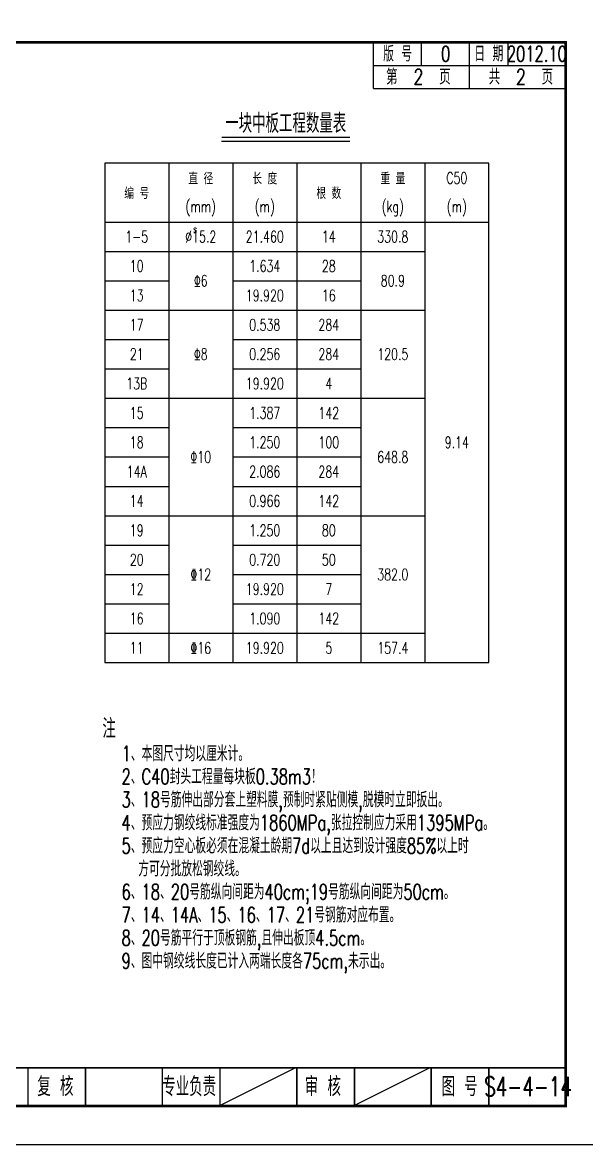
# Model space of a CAD drawing. Header units: millimetres. Extents: x -51 to 12129, y -1309 to -715.
# Drawn here: x 6098.3 to 6245.2, y -1308.7 to -1016.5 of the extents above; entities that cross this region are included whole.
import ezdxf
from ezdxf.enums import TextEntityAlignment as Align

# ---------------------------------------------------------------- set-up
doc = ezdxf.new("R2010")
doc.units = ezdxf.units.MM
doc.header["$LTSCALE"] = 0.25
for name, color, linetype in [('37', 242, 'Continuous'), ('图框', 7, 'Continuous'), ('文字', 7, 'Continuous'), ('标注', 4, 'Continuous'), ('次轮廓线', 7, 'Continuous')]:
    doc.layers.add(name, color=color, linetype=linetype)
doc.styles.get("Standard").update_dxf_attribs({"font": 'simplex1.shx', "width": 0.7, "bigfont": 'hztxt.shx'})
doc.dimstyles.new('比例1：10', dxfattribs={"dimtxt": 3, "dimasz": 2, "dimexe": 1, "dimexo": 2, "dimgap": 0.5, "dimtad": 1, "dimzin": 13, "dimdsep": 46, "dimtxsty": 'Standard', "dimcen": -0.09, "dimclrd": 256, "dimclre": 256, "dimclrt": 7, "dimaunit": 1, "dimadec": 0, "dimazin": 0, "dimtfac": 0.0005, "dimtix": 1, "dimtmove": 2, "dimatfit": 0, "dimldrblk": 'DIM', "dimfxl": 0, "dimtolj": 1, "dimtzin": 13, "dimarcsym": 0})
doc.dimstyles.new('比例1：25', dxfattribs={"dimtxt": 3, "dimasz": 2, "dimexe": 1, "dimexo": 1, "dimgap": 1, "dimtad": 1, "dimdec": 1, "dimlfac": 2.5, "dimzin": 9, "dimdsep": 46, "dimtxsty": 'Standard', "dimcen": -0.09, "dimclrd": 4, "dimclre": 4, "dimclrt": 7, "dimaunit": 1, "dimadec": 0, "dimazin": 0, "dimtfac": 0.0005, "dimtdec": 1, "dimtix": 1, "dimtmove": 2, "dimatfit": 3, "dimfxl": 0, "dimtolj": 1, "dimtzin": 13, "dimarcsym": 0})
doc.dimstyles.new('比例：1：25', dxfattribs={"dimscale": 0, "dimtxt": 3, "dimasz": 2, "dimexe": 1, "dimexo": 1, "dimgap": 0.5, "dimtad": 1, "dimdec": 1, "dimlfac": 2.5, "dimzin": 9, "dimdsep": 46, "dimtxsty": 'Standard', "dimcen": 0.5, "dimclrd": 256, "dimclre": 256, "dimclrt": 256, "dimadec": 1, "dimazin": 2, "dimtfac": 1, "dimtdec": 1, "dimtix": 1, "dimtmove": 2, "dimatfit": 3, "dimfxl": 0, "dimtolj": 1, "dimtzin": 0, "dimlwd": -1, "dimlwe": -1, "dimarcsym": 0})

# ---------------------------------------------------------------- blocks, each defined once
blk = doc.blocks.new('*D1436')
at = {"layer": 'Defpoints', "color": 0}
for p in [(6313.2, -1143.68), (5473.2, -1145.76), (6302.5, -1145.76)]:
    blk.add_point(p, dxfattribs=at)
at = {"layer": '标注'}
for p, q in [((6302.5, -1141.68), (6302.5, -1139.68)), ((6308.5, -1143.68), (6301.5, -1143.68)), ((6302.5, -1143.68), (6302.5, -1145.76)), ((6296.5, -1145.76), (6303.5, -1145.76)), ((6302.5, -1147.76), (6302.5, -1149.76))]:
    blk.add_line(p, q, dxfattribs=at)
for points in [[(6302.16, -1141.68), (6302.83, -1141.68), (6302.5, -1143.68)], [(6302.16, -1147.76), (6302.83, -1147.76), (6302.5, -1145.76)]]:
    blk.add_solid(points, dxfattribs=at)
at = {"layer": '标注', "insert": (6300.5, -1144.72), "char_height": 3, "attachment_point": 5, "rotation": 90}
blk.add_mtext('\\A1;5.2', dxfattribs=at)
blk = doc.blocks.new('*D1437')
at = {"layer": 'Defpoints', "color": 0}
for p in [(6313.2, -1145.76), (5462.5, -1171.28), (5473.2, -1171.28)]:
    blk.add_point(p, dxfattribs=at)
at = {"layer": '标注'}
for p, q in [((5468.5, -1145.76), (5461.5, -1145.76)), ((5462.5, -1147.76), (5462.5, -1169.28)), ((5468.5, -1171.28), (5461.5, -1171.28))]:
    blk.add_line(p, q, dxfattribs=at)
for points in [[(5462.16, -1147.76), (5462.83, -1147.76), (5462.5, -1145.76)], [(5462.16, -1169.28), (5462.83, -1169.28), (5462.5, -1171.28)]]:
    blk.add_solid(points, dxfattribs=at)
at = {"layer": '标注', "insert": (5460.5, -1158.52), "char_height": 3, "attachment_point": 5, "rotation": 90}
blk.add_mtext('\\A1;4x15.95', dxfattribs=at)
blk = doc.blocks.new('*D1770')
at = {"layer": 'Defpoints', "color": 0}
for p in [(6802.01, -1239.17), (1359.98, -1242.17), (6754.34, -1242.17)]:
    blk.add_point(p, dxfattribs=at)
at = {"layer": '标注', "color": 4, "lineweight": -2}
for p, q in [((6754.34, -1237.17), (6754.34, -1235.17)), ((6760.34, -1239.17), (6753.34, -1239.17)), ((6754.34, -1239.17), (6754.34, -1242.17)), ((6748.34, -1242.17), (6755.34, -1242.17)), ((6754.34, -1244.17), (6754.34, -1246.17))]:
    blk.add_line(p, q, dxfattribs=at)
at = {"layer": '标注', "color": 4}
for points in [[(6754.01, -1237.17), (6754.67, -1237.17), (6754.34, -1239.17)], [(6754.01, -1244.17), (6754.67, -1244.17), (6754.34, -1242.17)]]:
    blk.add_solid(points, dxfattribs=at)
at = {"layer": '标注', "color": 7, "insert": (6751.84, -1240.67), "char_height": 3, "attachment_point": 5, "rotation": 90}
blk.add_mtext('\\A1;7.5', dxfattribs=at)
blk = doc.blocks.new('*D1794')
at = {"layer": 'Defpoints', "color": 0}
for p in [(1756.54, -1110.45), (8019.91, -1110.45), (8028.04, -1115.45)]:
    blk.add_point(p, dxfattribs=at)
at = {"layer": '标注', "lineweight": -2}
for p, q in [((8019.91, -1108.45), (8019.91, -1106.45)), ((8013.91, -1110.45), (8020.91, -1110.45)), ((8019.91, -1115.45), (8019.91, -1110.45)), ((8025.91, -1115.45), (8018.91, -1115.45)), ((8019.91, -1117.45), (8019.91, -1119.45))]:
    blk.add_line(p, q, dxfattribs=at)
at = {"layer": '标注'}
for points in [[(8019.58, -1108.45), (8020.25, -1108.45), (8019.91, -1110.45)], [(8019.58, -1117.45), (8020.25, -1117.45), (8019.91, -1115.45)]]:
    blk.add_solid(points, dxfattribs=at)
at = {"layer": '标注', "color": 7, "insert": (8017.91, -1112.95), "char_height": 3, "attachment_point": 5, "rotation": 90}
blk.add_mtext('\\A1;5', dxfattribs=at)
blk = doc.blocks.new('DIM')
blk.add_lwpolyline([(-1, -0.1, 0.2, 0, 0), (0, 0, 0, 0, 0)], format="xyseb")
blk = doc.blocks.new('series')
at = {"width": 0.75}
for tag, height, p in [('页码', 4, (-35, -19)), ('图名', 5, (-220, -282)), ('图号', 5, (-20, -282))]:
    blk.add_attdef(tag, text='', height=height, dxfattribs=at).set_placement(p, align=Align.MIDDLE_CENTER)
blk = doc.blocks.new('123')
at = {"layer": '图框', "color": 2}
blk.add_lwpolyline([(369.33, -1011.65), (369.33, -714.65), (-50.67, -714.65), (-50.67, -1011.65)], close=True, dxfattribs=at)

msp = doc.modelspace()

# ---------------------------------------------------------------- linework, layer by layer
for p, q in [((6119.75412, -1076.09671), (6136.42074, -1076.09671)), ((6136.42074, -1076.09671), (6153.08746, -1076.09678)), ((6153.08746, -1076.09678), (6186.42074, -1076.09671)), ((6186.42074, -1076.09671), (6203.08746, -1076.09671)), ((6119.75412, -1083.74375), (6136.42078, -1083.74381)), ((6153.08746, -1083.74381), (6186.42081, -1083.74381)), ((6119.75412, -1091.39084), (6136.42078, -1091.39084)), ((6136.42078, -1091.39084), (6153.08743, -1091.39084)), ((6153.08743, -1091.39084), (6186.42078, -1091.39084)), ((6186.42078, -1091.39084), (6203.08746, -1091.39084)), ((6119.75412, -1099.03794), (6136.42078, -1099.03794)), ((6153.08746, -1099.03794), (6186.42078, -1099.03794)), ((6119.75412, -1106.68497), (6136.42078, -1106.68497)), ((6153.08746, -1106.68497), (6186.42078, -1106.68497)), ((6119.75412, -1114.33207), (6136.42078, -1114.33207)), ((6136.42078, -1114.33201), (6153.08746, -1114.33201)), ((6153.08749, -1114.33207), (6186.42078, -1114.33207)), ((6186.42078, -1114.33201), (6203.08746, -1114.33201)), ((6119.75412, -1121.9791), (6136.42078, -1121.9791)), ((6153.08746, -1121.9791), (6186.42074, -1121.9791)), ((6119.75415, -1129.62619), (6136.42081, -1129.62619)), ((6153.08749, -1129.62619), (6186.42078, -1129.62619)), ((6119.75412, -1137.27326), (6136.42078, -1137.27323)), ((6153.08743, -1137.27323), (6186.42078, -1137.27323)), ((6119.75412, -1144.92032), (6136.42081, -1144.92032)), ((6136.42078, -1144.92026), (6153.08749, -1144.92026)), ((6153.08746, -1144.92032), (6186.42078, -1144.92032)), ((6186.42078, -1144.92026), (6203.08746, -1144.92026)), ((6119.75412, -1152.56736), (6136.42078, -1152.56736)), ((6153.08746, -1152.56736), (6186.42078, -1152.56739)), ((6119.75412, -1160.21445), (6136.42078, -1160.21445)), ((6153.08746, -1160.21445), (6186.42078, -1160.21445)), ((6119.75412, -1167.86149), (6136.42078, -1167.86149)), ((6153.08743, -1167.86149), (6186.42074, -1167.86149)), ((6119.75412, -1175.50858), (6136.42078, -1175.50858)), ((6136.42078, -1175.50852), (6153.08746, -1175.50852)), ((6153.08746, -1175.50858), (6186.42081, -1175.50858)), ((6186.42078, -1175.50852), (6203.08746, -1175.50852)), ((6149.33091, -1298.65472), (6169.33091, -1288.65472)), ((6184.33091, -1298.65472), (6204.33091, -1288.65472))]:
    msp.add_line(p, q)
for points, const_width in [([(6239.75412, -1021.65472), (5859.75412, -1021.65472), (5859.75412, -1298.65472), (6239.75412, -1298.65472), (6239.75412, -1021.65472)], 0.7), ([(5859.75412, -1288.65472), (6239.75412, -1288.65472)], 0.4), ([(6134.75412, -1298.65472), (6134.75412, -1288.65472)], 0.4), ([(6149.75412, -1298.65472), (6149.75412, -1288.65472)], 0.4), ([(6169.75412, -1298.65472), (6169.75412, -1288.65472)], 0.4), ([(6184.75412, -1298.65472), (6184.75412, -1288.65472)], 0.4), ([(6204.75412, -1298.65472), (6204.75412, -1288.65472)], 0.4), ([(6219.75412, -1298.65472), (6219.75412, -1288.65472)], 0.4)]:
    msp.add_lwpolyline(points, dxfattribs=dict(const_width=const_width))
for points in [[(6136.42078, -1053.15555), (6136.42078, -1183.15555)], [(6153.08746, -1053.15555), (6153.08743, -1183.15555)], [(6169.75412, -1053.15555), (6169.75412, -1183.15555)], [(6186.42078, -1053.15555), (6186.42078, -1183.15555)], [(6203.08746, -1053.15555), (6203.08746, -1183.15555)], [(6119.75412, -1068.44968), (6219.75412, -1068.44968)]]:
    msp.add_lwpolyline(points)
at = {"layer": '37', "color": 1}
msp.add_lwpolyline([(6119.75412, -1183.15555), (6219.75412, -1183.15555), (6219.75412, -1053.15555), (6119.75412, -1053.15555), (6119.75412, -1183.15555)], dxfattribs=at)
at = {"layer": '图框', "const_width": 0.4}
for points in [[(6099.75412, -1298.65472), (6099.75412, -1288.65472)], [(6114.75412, -1298.65472), (6114.75412, -1288.65472)], [(6134.75412, -1298.65472), (6134.75412, -1288.65472)]]:
    msp.add_lwpolyline(points, dxfattribs=at)
at = {"layer": '文字'}
msp.add_line((6150.17496, -1047.40385), (6183.56866, -1047.40385), dxfattribs=at)
at = {"layer": '文字', "const_width": 0.4}
msp.add_lwpolyline([(6150.17496, -1046.40385), (6183.56866, -1046.40385)], dxfattribs=at)
at = {"layer": '次轮廓线'}
for p, q in [((6189.75412, -1033.65472), (6189.75412, -1021.65472)), ((6202.25412, -1027.65472), (6202.25412, -1021.65472)), ((6214.75412, -1027.65472), (6214.75412, -1021.65472)), ((6224.75412, -1027.65472), (6224.75412, -1021.65472)), ((6189.75412, -1027.65472), (6239.75412, -1027.65472)), ((6214.75412, -1033.65472), (6214.75412, -1027.65472)), ((6189.75412, -1033.65472), (6239.75412, -1033.65472))]:
    msp.add_line(p, q, dxfattribs=at)

# ---------------------------------------------------------------- block references
ref = msp.add_blockref('series', (6249.75412, -1011.65472))
ref.add_attrib('页码', '第  2  页    共  2  页', dxfattribs={"height": 4, "width": 0.75}).set_placement((6214.75412, -1030.65472), align=Align.MIDDLE_CENTER)
at = {"layer": '标注'}
msp.add_blockref('123', (5880, -297), dxfattribs=at)

# ---------------------------------------------------------------- texts
at = {"width": 0.7}
for s, p in [('直 径', (6144.75409, -1056.97904)), ('长 度', (6161.42078, -1056.97904)), ('重 量', (6194.75406, -1056.97904)), ('C50', (6211.42071, -1056.97904)), ('编 号', (6128.08749, -1060.80265)), ('根 数', (6178.08746, -1060.80265)), ('(mm)', (6144.75409, -1064.62613)), ('(m)', (6161.42074, -1064.62613)), ('(kg)', (6194.75406, -1064.62613)), ('(m)', (6211.42074, -1064.62613)), ('1-5', (6128.08749, -1072.27323)), ('%%C15.2', (6144.75415, -1072.27323)), ('21.460', (6161.42081, -1072.27323)), ('14', (6178.08746, -1072.27323)), ('330.8', (6194.75412, -1072.27323)), ('10', (6128.08746, -1079.92026)), ('1.634', (6161.42078, -1079.92026)), ('28', (6178.08746, -1079.92026)), ('%%1316', (6144.75415, -1083.74381)), ('80.9', (6194.75412, -1083.74381)), ('13', (6128.08746, -1087.5673)), ('19.920', (6161.42078, -1087.5673)), ('16', (6178.08746, -1087.5673)), ('17', (6128.08746, -1095.21439)), ('0.538', (6161.42078, -1095.21439)), ('284', (6178.08746, -1095.21439)), ('21', (6128.08746, -1102.86149)), ('%%1318', (6144.75412, -1102.86142)), ('0.256', (6161.42081, -1102.86149)), ('284', (6178.08746, -1102.86149)), ('120.5', (6194.75412, -1102.86142)), ('13B', (6128.08746, -1110.50852)), ('19.920', (6161.42078, -1110.50852)), ('4', (6178.08746, -1110.50852)), ('15', (6128.08743, -1118.15561)), ('1.387', (6161.42078, -1118.15555)), ('142', (6178.08743, -1118.15555)), ('18', (6128.08746, -1125.80265)), ('1.250', (6161.42078, -1125.80265)), ('100', (6178.08746, -1125.80265)), ('9.14', (6211.42078, -1125.80265)), ('%%13110', (6144.75412, -1129.62613)), ('648.8', (6194.75412, -1129.62613)), ('14A', (6128.08746, -1133.44971)), ('2.086', (6161.42081, -1133.44971)), ('284', (6178.08746, -1133.44971)), ('14', (6128.08746, -1141.09678)), ('0.966', (6161.42078, -1141.09678)), ('142', (6178.08746, -1141.09678)), ('19', (6128.08746, -1148.74384)), ('1.250', (6161.42078, -1148.74384)), ('80', (6178.08746, -1148.74384)), ('20', (6128.08746, -1156.3909)), ('0.720', (6161.42078, -1156.3909)), ('50', (6178.08746, -1156.3909)), ('%%13212', (6144.75412, -1160.21439)), ('382.0', (6194.75412, -1160.21439)), ('12', (6128.08746, -1164.03797)), ('19.920', (6161.42078, -1164.03797)), ('7', (6178.08746, -1164.03797)), ('16', (6128.08746, -1171.68503)), ('1.090', (6161.42078, -1171.68503)), ('142', (6178.08746, -1171.68503)), ('11', (6128.08746, -1179.3321)), ('%%13216', (6144.75412, -1179.33204)), ('19.920', (6161.42078, -1179.3321)), ('5', (6178.08746, -1179.3321)), ('157.4', (6194.75412, -1179.33204))]:
    msp.add_text(s, height=3, dxfattribs=at).set_placement(p, align=Align.MIDDLE)
for s, height, p in [('s', 2, (6142.75415, -1071.27323)), ('注', 5, (6119.14165, -1202.8459))]:
    msp.add_text(s, height=height, dxfattribs=at).set_placement(p)
at = {"color": 7, "width": 0.7}
for s, p in [('1、本图尺寸均以厘米计。', (6124.14165, -1208.8459)), ('2、C40封头工程量每块板0.38m3！', (6124.14165, -1214.8459)), ('3、18号筋伸出部分套上塑料膜,预制时紧贴侧模,脱模时立即扳出。', (6124.14165, -1220.8459)), ('4、预应力钢绞线标准强度为1860MPa,张拉控制应力采用1395MPa。', (6124.14165, -1226.8459)), ('5、预应力空心板必须在混凝土龄期7d以上且达到设计强度85%%%以上时', (6124.14165, -1232.8459)), (' 方可分批放松钢绞线。', (6126.55997, -1238.8459)), ('6、18、20号筋纵向间距为40cm;19号筋纵向间距为50cm。', (6124.14165, -1244.8459)), ('7、14、14A、15、16、17、21号钢筋对应布置。', (6124.14165, -1250.8459)), ('8、20号筋平行于顶板钢筋,且伸出板顶4.5cm。', (6124.14165, -1256.8459)), ('9、图中钢绞线长度已计入两端长度各75cm,未示出。', (6124.14165, -1262.8459))]:
    msp.add_text(s, height=4, dxfattribs=at).set_placement(p)
at = {"width": 0.7}
for s, p in [('专业负责', (6141.74435, -1293.56013)), ('审 核', (6176.51815, -1293.56013)), ('图 号', (6212.13732, -1293.56013)), ('S4-4-14', (6229.95697, -1293.56014))]:
    msp.add_text(s, height=5, dxfattribs=at).set_placement(p, align=Align.MIDDLE_CENTER)
at = {"layer": '图框', "width": 0.7}
msp.add_text('复 核', height=5, dxfattribs=at).set_placement((6106.8936, -1293.56013), align=Align.MIDDLE_CENTER)
at = {"layer": '文字', "width": 0.7}
for s, height, p in [('版 号', 4, (6196.00412, -1024.65472)), ('日 期', 4, (6219.75412, -1024.65472)), ('0', 4, (6208.50412, -1024.65472)), ('2012.10', 4, (6232.25412, -1024.65472)), ('一块中板工程数量表', 5, (6166.87198, -1042.73371))]:
    msp.add_text(s, height=height, dxfattribs=at).set_placement(p, align=Align.MIDDLE_CENTER)

# ---------------------------------------------------------------- dimensions: what is measured, and where the dimension line sits
at = {"layer": '标注'}
for base, p1, p2, dimstyle, picture, middle in [((8019.91371, -1110.44972), (8028.0426, -1115.44972), (1756.53529, -1110.44972), '比例1：10', '*D1794', (8017.91371, -1112.94972)), ((6754.34071, -1242.16763), (6802.01318, -1239.16763), (1359.9844, -1242.16763), '比例1：25', '*D1770', (6751.84071, -1240.66763))]:
    dim = msp.add_linear_dim(base=base, p1=p1, p2=p2, angle=90, dimstyle=dimstyle, dxfattribs=at)
    dim.commit()
    dim.dimension.update_dxf_attribs({"geometry": picture, "text_midpoint": middle})
dim = msp.add_linear_dim(base=(6302.4957, -1145.7631), p1=(6313.20453, -1143.68321), p2=(5473.20453, -1145.7631), angle=90, dimstyle='比例：1：25', override={"dimscale": 1}, dxfattribs=at)
dim.commit()
dim.dimension.update_dxf_attribs({"geometry": '*D1436', "text_midpoint": (6300.4957, -1144.72316)})
dim = msp.add_linear_dim(base=(5462.4957, -1171.28298), p1=(6313.20453, -1145.76318), p2=(5473.20453, -1171.28298), angle=90, text='4x15.95', dimstyle='比例：1：25', override={"dimscale": 1}, dxfattribs=at)
dim.commit()
dim.dimension.update_dxf_attribs({"geometry": '*D1437', "text_midpoint": (5460.4957, -1158.52308)})

doc.saveas('drawing.dxf')
